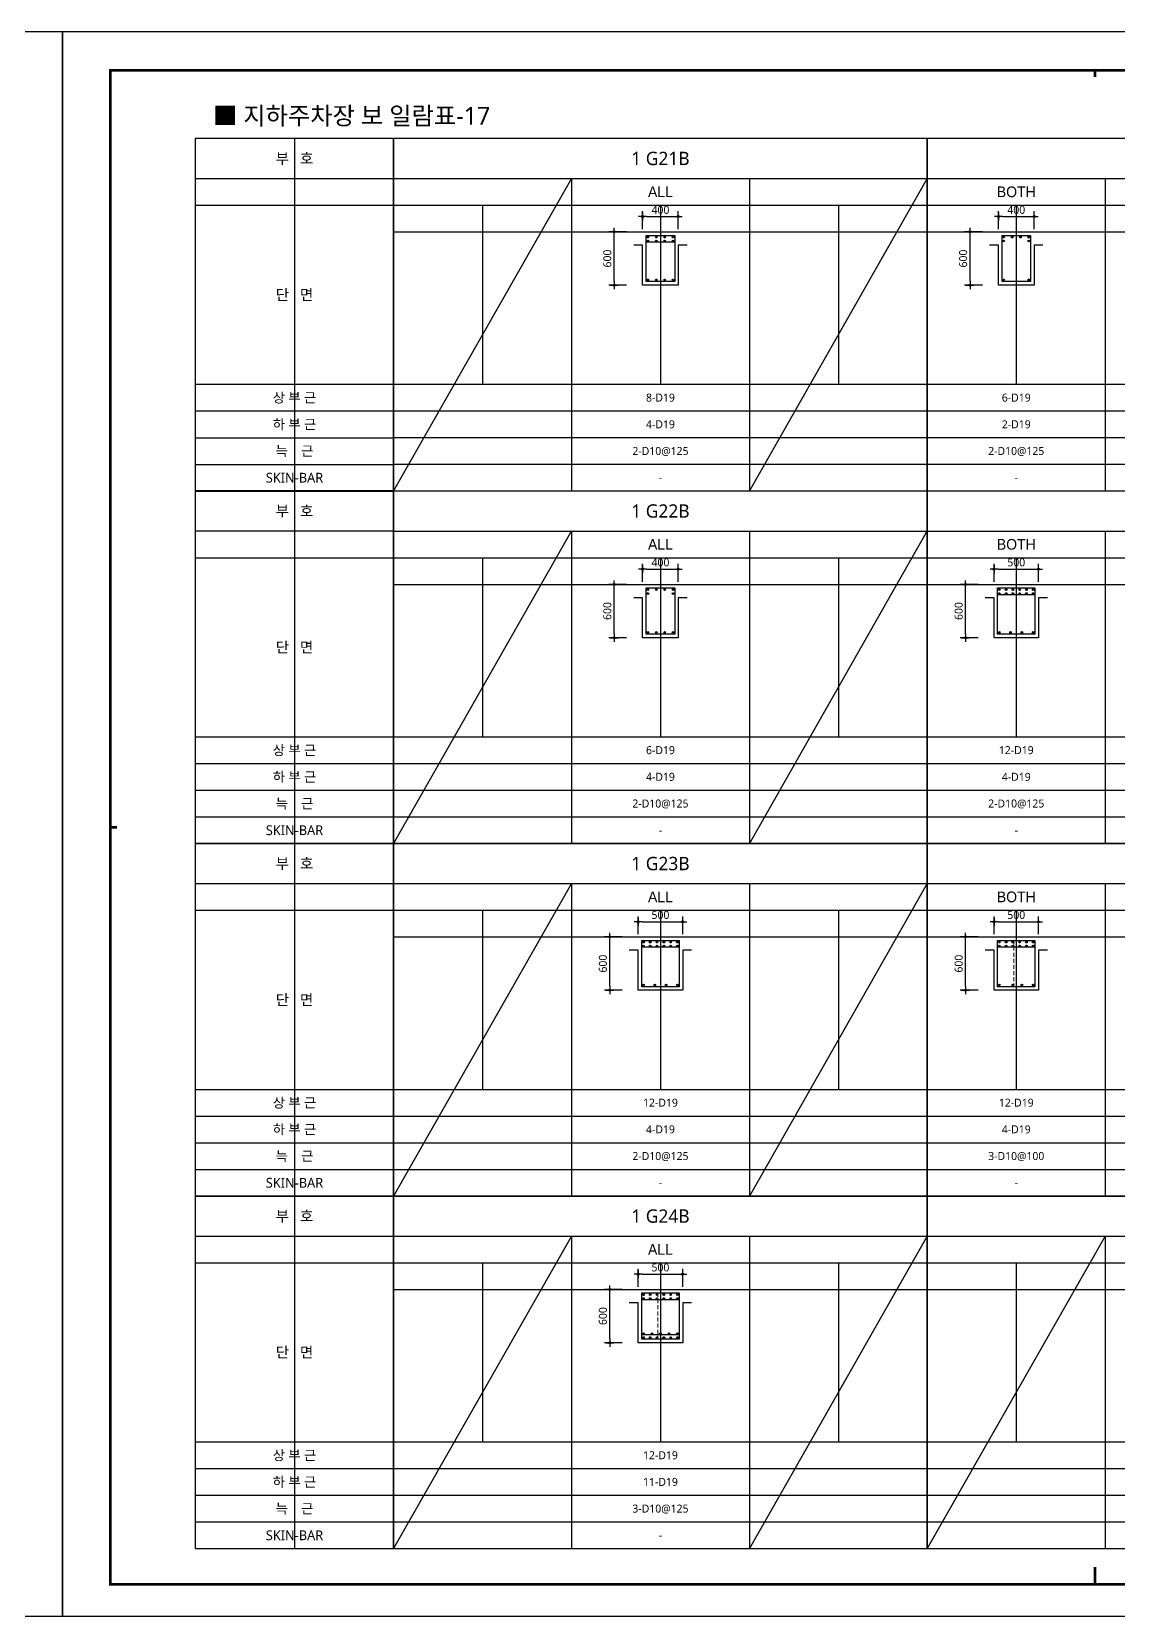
# Model space of a CAD drawing. Header units: millimetres. Extents: x 0 to 252030, y -124740 to 196020.
# Drawn here: x 176085 to 188300, y 106920 to 124740 of the extents above; entities that cross this region are included whole.
import ezdxf
from ezdxf.enums import TextEntityAlignment as Align

# ---------------------------------------------------------------- set-up
doc = ezdxf.new("R2010")
doc.units = ezdxf.units.MM
doc.header["$LTSCALE"] = 30
doc.linetypes.add('HID', pattern=[2.3, 1.5, -0.8])
doc.layers.get('DEFPOINTS').update_dxf_attribs({"color": 142})
for name, color, linetype in [('0-SEC1', 3, 'Continuous'), ('CON', 2, 'Continuous'), ('DIM', 7, 'Continuous'), ('ETC', 7, 'Continuous'), ('S-철근', 3, 'Continuous'), ('SHEET', 7, 'Continuous'), ('TEXT', 6, 'Continuous'), ('TXT', 3, 'Continuous'), ('XR-FORM_(도룡동)$0$Sheet', 7, 'Continuous')]:
    doc.layers.add(name, color=color, linetype=linetype)
doc.layers.add('TieBar', color=7, linetype='HID', lineweight=0)
doc.styles.get("Standard").update_dxf_attribs({"font": 'malgun.ttf'})
doc.styles.add('돋움', font='Dotum.ttf')
doc.styles.add('맑은 고딕', font='malgun.ttf')
doc.dimstyles.new('30NDIM', dxfattribs={"dimscale": 50, "dimtxt": 3, "dimasz": 1.5, "dimexe": 2, "dimexo": 6, "dimgap": 1, "dimtad": 1, "dimdec": 0, "dimrnd": 0.25, "dimzin": 0, "dimdsep": 46, "dimtxsty": 'Standard', "dimblk": 'Z_DOT', "dimcen": 5, "dimclrd": 256, "dimclre": 256, "dimclrt": 3, "dimadec": 0, "dimazin": 0, "dimtm": 1e-09, "dimtfac": 1, "dimtdec": 0, "dimtix": 1, "dimtmove": 2, "dimatfit": 1, "dimldrblk": 'Z_DOT', "dimfxl": 1, "dimtolj": 1, "dimtzin": 0, "dimarcsym": 0})

# ---------------------------------------------------------------- blocks, each defined once
blk = doc.blocks.new('XR-FORM_(도룡동)$0$S')
at = {"layer": 'XR-FORM_(도룡동)$0$Sheet', "const_width": 100}
blk.add_lwpolyline([(1850, 57950), (82250, 57950), (82250, 1200), (1850, 1200)], close=True, dxfattribs=at)
at = {"layer": 'XR-FORM_(도룡동)$0$Sheet', "linetype": 'Continuous', "const_width": 100}
for points in [[(38745, 57950), (38745, 57700)], [(2100, 29575), (1850, 29575)], [(38745, 1846), (38745, 1200)]]:
    blk.add_lwpolyline(points, dxfattribs=at)
blk = doc.blocks.new('XR-FORM_(도룡동)', base_point=(101.33, -56114.51))
at = {"layer": 'DEFPOINTS'}
blk.add_lwpolyline([(0, 0), (420, 0), (420, 297), (0, 297)], close=True, dxfattribs=at)
at = {"xscale": 0.005, "yscale": 0.005, "zscale": 0.005}
blk.add_blockref('XR-FORM_(도룡동)$0$S', (-0.25, 0), dxfattribs=at)
blk = doc.blocks.new('4등분')
at = {"layer": 'DEFPOINTS'}
for p, q in [((1000, 3214), (1000, 1200)), ((3000, 3214), (3000, 1200)), ((5000, 3214), (5000, 1200)), ((0, 2914), (6000, 2914))]:
    blk.add_line(p, q, dxfattribs=at)
at = {"layer": 'SHEET'}
blk.add_line((0, 3514), (6000, 3514), dxfattribs=at)
at = {"layer": 'SHEET', "color": 6}
for p, q in [((2000, 3514), (2000, 0)), ((4000, 3514), (4000, 0)), ((0, 3214), (6000, 3214)), ((0, 1200), (6000, 1200)), ((0, 900), (6000, 900)), ((0, 600), (6000, 600)), ((0, 300), (6000, 300))]:
    blk.add_line(p, q, dxfattribs=at)
at = {"layer": 'SHEET'}
blk.add_lwpolyline([(6000, 3964), (0, 3964), (0, 0), (6000, 0)], close=True, dxfattribs=at)
blk = doc.blocks.new('*U160')
at = {"layer": 'DEFPOINTS'}
for p, q in [((-1114, 5286), (-1114, 1321)), ((-2229, 4536), (0, 4536))]:
    blk.add_line(p, q, dxfattribs=at)
at = {"layer": 'SHEET'}
blk.add_line((-2229, 4836), (0, 4836), dxfattribs=at)
at = {"layer": 'SHEET', "color": 6}
for p, q in [((-2229, 2521), (0, 2521)), ((-2229, 2221), (0, 2221)), ((-2229, 1921), (0, 1921)), ((-2229, 1621), (0, 1621))]:
    blk.add_line(p, q, dxfattribs=at)
at = {"layer": 'SHEET'}
blk.add_lwpolyline([(0, 5286), (-2229, 5286), (-2229, 1321), (0, 1321)], close=True, dxfattribs=at)
at = {"layer": 'TXT', "style": '맑은 고딕'}
for s, height, p in [('부   호', 120, (-1114, 5061)), ('단   면', 120, (-1114, 3529)), ('상 부 근', 110, (-1114, 2371)), ('하 부 근', 110, (-1114, 2071)), ('늑    근', 110, (-1114, 1771)), ('SKIN-BAR', 110, (-1114, 1471))]:
    blk.add_text(s, height=height, dxfattribs=at).set_placement(p, align=Align.MIDDLE_CENTER)
blk = doc.blocks.new('Z_DOT')
at = {"layer": 'DIM', "color": 0}
for p, q in [((-1, 0), (1, 0)), ((0, -1), (0, 1))]:
    blk.add_line(p, q, dxfattribs=at)
for radius in [0.25, 0.125]:
    blk.add_circle((0, 0), radius, dxfattribs=at)
blk = doc.blocks.new('*D669')
at = {"layer": 'DEFPOINTS', "color": 0, "transparency": 16777216}
for p in [(183353, 122660), (182953, 122339), (183353, 122339)]:
    blk.add_point(p, dxfattribs=at)
at = {"layer": 'DIM', "lineweight": -2, "transparency": 16777216}
for p, q in [((182953, 122519), (182953, 122720)), ((182998, 122660), (183308, 122660)), ((183353, 122519), (183353, 122720))]:
    blk.add_line(p, q, dxfattribs=at)
at = {"layer": 'DIM', "lineweight": -2, "transparency": 16777216, "xscale": 45, "yscale": 45, "zscale": 45, "rotation": 180}
blk.add_blockref('Z_DOT', (182953, 122660), dxfattribs=at)
at = {"layer": 'DIM', "lineweight": -2, "transparency": 16777216, "xscale": 45, "yscale": 45, "zscale": 45}
blk.add_blockref('Z_DOT', (183353, 122660), dxfattribs=at)
at = {"layer": 'DIM', "color": 3, "transparency": 16777216, "insert": (183153, 122736), "char_height": 90, "attachment_point": 5}
blk.add_mtext('\\A1;400', dxfattribs=at)
blk = doc.blocks.new('*D670')
at = {"layer": 'DEFPOINTS', "color": 0, "transparency": 16777216}
for p in [(182633, 122489), (182953, 122489), (182953, 121889)]:
    blk.add_point(p, dxfattribs=at)
at = {"layer": 'DIM', "lineweight": -2, "transparency": 16777216}
for p, q in [((182773, 122489), (182573, 122489)), ((182633, 121934), (182633, 122444)), ((182773, 121889), (182573, 121889))]:
    blk.add_line(p, q, dxfattribs=at)
at = {"layer": 'DIM', "lineweight": -2, "transparency": 16777216, "xscale": 45, "yscale": 45, "zscale": 45}
for p, rotation in [((182633, 122489), 90), ((182633, 121889), 270)]:
    blk.add_blockref('Z_DOT', p, dxfattribs=dict(at, rotation=rotation))
at = {"layer": 'DIM', "color": 3, "transparency": 16777216, "insert": (182556, 122189), "char_height": 90, "attachment_point": 5, "rotation": 90}
blk.add_mtext('\\A1;600', dxfattribs=at)
blk = doc.blocks.new('*D671')
at = {"layer": 'DEFPOINTS', "color": 0, "transparency": 16777216}
for p in [(187353, 122660), (186953, 122339), (187353, 122339)]:
    blk.add_point(p, dxfattribs=at)
at = {"layer": 'DIM', "lineweight": -2, "transparency": 16777216}
for p, q in [((186953, 122519), (186953, 122720)), ((186998, 122660), (187308, 122660)), ((187353, 122519), (187353, 122720))]:
    blk.add_line(p, q, dxfattribs=at)
at = {"layer": 'DIM', "lineweight": -2, "transparency": 16777216, "xscale": 45, "yscale": 45, "zscale": 45, "rotation": 180}
blk.add_blockref('Z_DOT', (186953, 122660), dxfattribs=at)
at = {"layer": 'DIM', "lineweight": -2, "transparency": 16777216, "xscale": 45, "yscale": 45, "zscale": 45}
blk.add_blockref('Z_DOT', (187353, 122660), dxfattribs=at)
at = {"layer": 'DIM', "color": 3, "transparency": 16777216, "insert": (187153, 122736), "char_height": 90, "attachment_point": 5}
blk.add_mtext('\\A1;400', dxfattribs=at)
blk = doc.blocks.new('*D672')
at = {"layer": 'DEFPOINTS', "color": 0, "transparency": 16777216}
for p in [(186633, 122489), (186953, 122489), (186953, 121889)]:
    blk.add_point(p, dxfattribs=at)
at = {"layer": 'DIM', "lineweight": -2, "transparency": 16777216}
for p, q in [((186773, 122489), (186573, 122489)), ((186633, 121934), (186633, 122444)), ((186773, 121889), (186573, 121889))]:
    blk.add_line(p, q, dxfattribs=at)
at = {"layer": 'DIM', "lineweight": -2, "transparency": 16777216, "xscale": 45, "yscale": 45, "zscale": 45}
for p, rotation in [((186633, 122489), 90), ((186633, 121889), 270)]:
    blk.add_blockref('Z_DOT', p, dxfattribs=dict(at, rotation=rotation))
at = {"layer": 'DIM', "color": 3, "transparency": 16777216, "insert": (186556, 122189), "char_height": 90, "attachment_point": 5, "rotation": 90}
blk.add_mtext('\\A1;600', dxfattribs=at)
blk = doc.blocks.new('*D675')
at = {"layer": 'DEFPOINTS', "color": 0, "transparency": 16777216}
for p in [(183353, 118695), (182953, 118375), (183353, 118375)]:
    blk.add_point(p, dxfattribs=at)
at = {"layer": 'DIM', "lineweight": -2, "transparency": 16777216}
for p, q in [((182953, 118555), (182953, 118755)), ((182998, 118695), (183308, 118695)), ((183353, 118555), (183353, 118755))]:
    blk.add_line(p, q, dxfattribs=at)
at = {"layer": 'DIM', "lineweight": -2, "transparency": 16777216, "xscale": 45, "yscale": 45, "zscale": 45, "rotation": 180}
blk.add_blockref('Z_DOT', (182953, 118695), dxfattribs=at)
at = {"layer": 'DIM', "lineweight": -2, "transparency": 16777216, "xscale": 45, "yscale": 45, "zscale": 45}
blk.add_blockref('Z_DOT', (183353, 118695), dxfattribs=at)
at = {"layer": 'DIM', "color": 3, "transparency": 16777216, "insert": (183153, 118772), "char_height": 90, "attachment_point": 5}
blk.add_mtext('\\A1;400', dxfattribs=at)
blk = doc.blocks.new('*D676')
at = {"layer": 'DEFPOINTS', "color": 0, "transparency": 16777216}
for p in [(182633, 118525), (182953, 118525), (182953, 117925)]:
    blk.add_point(p, dxfattribs=at)
at = {"layer": 'DIM', "lineweight": -2, "transparency": 16777216}
for p, q in [((182773, 118525), (182573, 118525)), ((182633, 117970), (182633, 118480)), ((182773, 117925), (182573, 117925))]:
    blk.add_line(p, q, dxfattribs=at)
at = {"layer": 'DIM', "lineweight": -2, "transparency": 16777216, "xscale": 45, "yscale": 45, "zscale": 45}
for p, rotation in [((182633, 118525), 90), ((182633, 117925), 270)]:
    blk.add_blockref('Z_DOT', p, dxfattribs=dict(at, rotation=rotation))
at = {"layer": 'DIM', "color": 3, "transparency": 16777216, "insert": (182556, 118225), "char_height": 90, "attachment_point": 5, "rotation": 90}
blk.add_mtext('\\A1;600', dxfattribs=at)
blk = doc.blocks.new('*D677')
at = {"layer": 'DEFPOINTS', "color": 0, "transparency": 16777216}
for p in [(187403, 118695), (186903, 118375), (187403, 118375)]:
    blk.add_point(p, dxfattribs=at)
at = {"layer": 'DIM', "lineweight": -2, "transparency": 16777216}
for p, q in [((186903, 118555), (186903, 118755)), ((186948, 118695), (187358, 118695)), ((187403, 118555), (187403, 118755))]:
    blk.add_line(p, q, dxfattribs=at)
at = {"layer": 'DIM', "lineweight": -2, "transparency": 16777216, "xscale": 45, "yscale": 45, "zscale": 45, "rotation": 180}
blk.add_blockref('Z_DOT', (186903, 118695), dxfattribs=at)
at = {"layer": 'DIM', "lineweight": -2, "transparency": 16777216, "xscale": 45, "yscale": 45, "zscale": 45}
blk.add_blockref('Z_DOT', (187403, 118695), dxfattribs=at)
at = {"layer": 'DIM', "color": 3, "transparency": 16777216, "insert": (187153, 118772), "char_height": 90, "attachment_point": 5}
blk.add_mtext('\\A1;500', dxfattribs=at)
blk = doc.blocks.new('*D678')
at = {"layer": 'DEFPOINTS', "color": 0, "transparency": 16777216}
for p in [(186583, 118525), (186903, 118525), (186903, 117925)]:
    blk.add_point(p, dxfattribs=at)
at = {"layer": 'DIM', "lineweight": -2, "transparency": 16777216}
for p, q in [((186723, 118525), (186523, 118525)), ((186583, 117970), (186583, 118480)), ((186723, 117925), (186523, 117925))]:
    blk.add_line(p, q, dxfattribs=at)
at = {"layer": 'DIM', "lineweight": -2, "transparency": 16777216, "xscale": 45, "yscale": 45, "zscale": 45}
for p, rotation in [((186583, 118525), 90), ((186583, 117925), 270)]:
    blk.add_blockref('Z_DOT', p, dxfattribs=dict(at, rotation=rotation))
at = {"layer": 'DIM', "color": 3, "transparency": 16777216, "insert": (186506, 118225), "char_height": 90, "attachment_point": 5, "rotation": 90}
blk.add_mtext('\\A1;600', dxfattribs=at)
blk = doc.blocks.new('*D717')
at = {"layer": 'DEFPOINTS', "color": 0, "transparency": 16777216}
for p in [(183403, 114731), (182903, 114410), (183403, 114410)]:
    blk.add_point(p, dxfattribs=at)
at = {"layer": 'DIM', "lineweight": -2, "transparency": 16777216}
for p, q in [((182903, 114590), (182903, 114791)), ((183403, 114590), (183403, 114791)), ((182948, 114731), (183358, 114731))]:
    blk.add_line(p, q, dxfattribs=at)
at = {"layer": 'DIM', "lineweight": -2, "transparency": 16777216, "xscale": 45, "yscale": 45, "zscale": 45, "rotation": 180}
blk.add_blockref('Z_DOT', (182903, 114731), dxfattribs=at)
at = {"layer": 'DIM', "lineweight": -2, "transparency": 16777216, "xscale": 45, "yscale": 45, "zscale": 45}
blk.add_blockref('Z_DOT', (183403, 114731), dxfattribs=at)
at = {"layer": 'DIM', "color": 3, "transparency": 16777216, "insert": (183153, 114807), "char_height": 90, "attachment_point": 5}
blk.add_mtext('\\A1;500', dxfattribs=at)
blk = doc.blocks.new('*D718')
at = {"layer": 'DEFPOINTS', "color": 0, "transparency": 16777216}
for p in [(182583, 114560), (182903, 114560), (182903, 113960)]:
    blk.add_point(p, dxfattribs=at)
at = {"layer": 'DIM', "lineweight": -2, "transparency": 16777216}
for p, q in [((182723, 114560), (182523, 114560)), ((182583, 114005), (182583, 114515)), ((182723, 113960), (182523, 113960))]:
    blk.add_line(p, q, dxfattribs=at)
at = {"layer": 'DIM', "lineweight": -2, "transparency": 16777216, "xscale": 45, "yscale": 45, "zscale": 45}
for p, rotation in [((182583, 114560), 90), ((182583, 113960), 270)]:
    blk.add_blockref('Z_DOT', p, dxfattribs=dict(at, rotation=rotation))
at = {"layer": 'DIM', "color": 3, "transparency": 16777216, "insert": (182506, 114260), "char_height": 90, "attachment_point": 5, "rotation": 90}
blk.add_mtext('\\A1;600', dxfattribs=at)
blk = doc.blocks.new('*D719')
at = {"layer": 'DEFPOINTS', "color": 0, "transparency": 16777216}
for p in [(187403, 114731), (186903, 114410), (187403, 114410)]:
    blk.add_point(p, dxfattribs=at)
at = {"layer": 'DIM', "lineweight": -2, "transparency": 16777216}
for p, q in [((186903, 114590), (186903, 114791)), ((187403, 114590), (187403, 114791)), ((186948, 114731), (187358, 114731))]:
    blk.add_line(p, q, dxfattribs=at)
at = {"layer": 'DIM', "lineweight": -2, "transparency": 16777216, "xscale": 45, "yscale": 45, "zscale": 45, "rotation": 180}
blk.add_blockref('Z_DOT', (186903, 114731), dxfattribs=at)
at = {"layer": 'DIM', "lineweight": -2, "transparency": 16777216, "xscale": 45, "yscale": 45, "zscale": 45}
blk.add_blockref('Z_DOT', (187403, 114731), dxfattribs=at)
at = {"layer": 'DIM', "color": 3, "transparency": 16777216, "insert": (187153, 114807), "char_height": 90, "attachment_point": 5}
blk.add_mtext('\\A1;500', dxfattribs=at)
blk = doc.blocks.new('*D720')
at = {"layer": 'DEFPOINTS', "color": 0, "transparency": 16777216}
for p in [(186583, 114560), (186903, 114560), (186903, 113960)]:
    blk.add_point(p, dxfattribs=at)
at = {"layer": 'DIM', "lineweight": -2, "transparency": 16777216}
for p, q in [((186723, 114560), (186523, 114560)), ((186583, 114005), (186583, 114515)), ((186723, 113960), (186523, 113960))]:
    blk.add_line(p, q, dxfattribs=at)
at = {"layer": 'DIM', "lineweight": -2, "transparency": 16777216, "xscale": 45, "yscale": 45, "zscale": 45}
for p, rotation in [((186583, 114560), 90), ((186583, 113960), 270)]:
    blk.add_blockref('Z_DOT', p, dxfattribs=dict(at, rotation=rotation))
at = {"layer": 'DIM', "color": 3, "transparency": 16777216, "insert": (186506, 114260), "char_height": 90, "attachment_point": 5, "rotation": 90}
blk.add_mtext('\\A1;600', dxfattribs=at)
blk = doc.blocks.new('*D729')
at = {"layer": 'DEFPOINTS', "color": 0, "transparency": 16777216}
for p in [(183403, 110766), (182903, 110446), (183403, 110446)]:
    blk.add_point(p, dxfattribs=at)
at = {"layer": 'DIM', "lineweight": -2, "transparency": 16777216}
for p, q in [((182903, 110626), (182903, 110826)), ((182948, 110766), (183358, 110766)), ((183403, 110626), (183403, 110826))]:
    blk.add_line(p, q, dxfattribs=at)
at = {"layer": 'DIM', "lineweight": -2, "transparency": 16777216, "xscale": 45, "yscale": 45, "zscale": 45, "rotation": 180}
blk.add_blockref('Z_DOT', (182903, 110766), dxfattribs=at)
at = {"layer": 'DIM', "lineweight": -2, "transparency": 16777216, "xscale": 45, "yscale": 45, "zscale": 45}
blk.add_blockref('Z_DOT', (183403, 110766), dxfattribs=at)
at = {"layer": 'DIM', "color": 3, "transparency": 16777216, "insert": (183153, 110843), "char_height": 90, "attachment_point": 5}
blk.add_mtext('\\A1;500', dxfattribs=at)
blk = doc.blocks.new('*D730')
at = {"layer": 'DEFPOINTS', "color": 0, "transparency": 16777216}
for p in [(182583, 110596), (182903, 110596), (182903, 109996)]:
    blk.add_point(p, dxfattribs=at)
at = {"layer": 'DIM', "lineweight": -2, "transparency": 16777216}
for p, q in [((182723, 110596), (182523, 110596)), ((182583, 110041), (182583, 110551)), ((182723, 109996), (182523, 109996))]:
    blk.add_line(p, q, dxfattribs=at)
at = {"layer": 'DIM', "lineweight": -2, "transparency": 16777216, "xscale": 45, "yscale": 45, "zscale": 45}
for p, rotation in [((182583, 110596), 90), ((182583, 109996), 270)]:
    blk.add_blockref('Z_DOT', p, dxfattribs=dict(at, rotation=rotation))
at = {"layer": 'DIM', "color": 3, "transparency": 16777216, "insert": (182506, 110296), "char_height": 90, "attachment_point": 5, "rotation": 90}
blk.add_mtext('\\A1;600', dxfattribs=at)

msp = doc.modelspace()

# ---------------------------------------------------------------- hatches: boundary and pattern name
at = {"layer": 'S-철근'}
h = msp.add_hatch(color=256, dxfattribs=at)
edge = h.paths.add_edge_path()
edge.add_arc((183012.08013, 122430.41992), 9.55, 0, 180)
edge.add_arc((183012.08013, 122430.41992), 9.55, 180, 360)
h = msp.add_hatch(color=256, dxfattribs=at)
edge = h.paths.add_edge_path()
edge.add_arc((183106.0268, 122430.41992), 9.55, 0, 180)
edge.add_arc((183106.0268, 122430.41992), 9.55, 180, 360)
h = msp.add_hatch(color=256, dxfattribs=at)
edge = h.paths.add_edge_path()
edge.add_arc((183199.97347, 122430.41992), 9.55, 0, 180)
edge.add_arc((183199.97347, 122430.41992), 9.55, 180, 360)
h = msp.add_hatch(color=256, dxfattribs=at)
edge = h.paths.add_edge_path()
edge.add_arc((183293.92013, 122430.41992), 9.55, 0, 180)
edge.add_arc((183293.92013, 122430.41992), 9.55, 180, 360)
h = msp.add_hatch(color=256, dxfattribs=at)
edge = h.paths.add_edge_path()
edge.add_arc((187012.08013, 122430.41992), 9.55, 0, 180)
edge.add_arc((187012.08013, 122430.41992), 9.55, 180, 360)
h = msp.add_hatch(color=256, dxfattribs=at)
edge = h.paths.add_edge_path()
edge.add_arc((187106.0268, 122430.41992), 9.55, 0, 180)
edge.add_arc((187106.0268, 122430.41992), 9.55, 180, 360)
h = msp.add_hatch(color=256, dxfattribs=at)
edge = h.paths.add_edge_path()
edge.add_arc((187199.97347, 122430.41992), 9.55, 0, 180)
edge.add_arc((187199.97347, 122430.41992), 9.55, 180, 360)
h = msp.add_hatch(color=256, dxfattribs=at)
edge = h.paths.add_edge_path()
edge.add_arc((187293.92013, 122430.41992), 9.55, 0, 180)
edge.add_arc((187293.92013, 122430.41992), 9.55, 180, 360)
h = msp.add_hatch(color=256, dxfattribs=at)
edge = h.paths.add_edge_path()
edge.add_arc((183012.08013, 122386.31992), 9.55, 0, 180)
edge.add_arc((183012.08013, 122386.31992), 9.55, 180, 360)
h = msp.add_hatch(color=256, dxfattribs=at)
edge = h.paths.add_edge_path()
edge.add_arc((183106.0268, 122386.31992), 9.55, 0, 180)
edge.add_arc((183106.0268, 122386.31992), 9.55, 180, 360)
h = msp.add_hatch(color=256, dxfattribs=at)
edge = h.paths.add_edge_path()
edge.add_arc((183199.97347, 122386.31992), 9.55, 0, 180)
edge.add_arc((183199.97347, 122386.31992), 9.55, 180, 360)
h = msp.add_hatch(color=256, dxfattribs=at)
edge = h.paths.add_edge_path()
edge.add_arc((183293.92013, 122386.31992), 9.55, 0, 180)
edge.add_arc((183293.92013, 122386.31992), 9.55, 180, 360)
h = msp.add_hatch(color=256, dxfattribs=at)
edge = h.paths.add_edge_path()
edge.add_arc((187012.08013, 122386.31992), 9.55, 0, 180)
edge.add_arc((187012.08013, 122386.31992), 9.55, 180, 360)
h = msp.add_hatch(color=256, dxfattribs=at)
edge = h.paths.add_edge_path()
edge.add_arc((187293.92013, 122386.31992), 9.55, 0, 180)
edge.add_arc((187293.92013, 122386.31992), 9.55, 180, 360)
h = msp.add_hatch(color=256, dxfattribs=at)
edge = h.paths.add_edge_path()
edge.add_arc((183012.08013, 121948.57992), 9.55, 0, 180)
edge.add_arc((183012.08013, 121948.57992), 9.55, 180, 360)
h = msp.add_hatch(color=256, dxfattribs=at)
edge = h.paths.add_edge_path()
edge.add_arc((183106.0268, 121948.57992), 9.55, 0, 180)
edge.add_arc((183106.0268, 121948.57992), 9.55, 180, 360)
h = msp.add_hatch(color=256, dxfattribs=at)
edge = h.paths.add_edge_path()
edge.add_arc((183199.97347, 121948.57992), 9.55, 0, 180)
edge.add_arc((183199.97347, 121948.57992), 9.55, 180, 360)
h = msp.add_hatch(color=256, dxfattribs=at)
edge = h.paths.add_edge_path()
edge.add_arc((183293.92013, 121948.57992), 9.55, 0, 180)
edge.add_arc((183293.92013, 121948.57992), 9.55, 180, 360)
h = msp.add_hatch(color=256, dxfattribs=at)
edge = h.paths.add_edge_path()
edge.add_arc((187012.08013, 121948.57992), 9.55, 0, 180)
edge.add_arc((187012.08013, 121948.57992), 9.55, 180, 360)
h = msp.add_hatch(color=256, dxfattribs=at)
edge = h.paths.add_edge_path()
edge.add_arc((187293.92013, 121948.57992), 9.55, 0, 180)
edge.add_arc((187293.92013, 121948.57992), 9.55, 180, 360)
h = msp.add_hatch(color=256, dxfattribs=at)
edge = h.paths.add_edge_path()
edge.add_arc((183012.08013, 118465.91992), 9.55, 0, 180)
edge.add_arc((183012.08013, 118465.91992), 9.55, 180, 360)
h = msp.add_hatch(color=256, dxfattribs=at)
edge = h.paths.add_edge_path()
edge.add_arc((183012.08013, 118421.81992), 9.55, 0, 180)
edge.add_arc((183012.08013, 118421.81992), 9.55, 180, 360)
h = msp.add_hatch(color=256, dxfattribs=at)
edge = h.paths.add_edge_path()
edge.add_arc((183106.0268, 118465.91992), 9.55, 0, 180)
edge.add_arc((183106.0268, 118465.91992), 9.55, 180, 360)
h = msp.add_hatch(color=256, dxfattribs=at)
edge = h.paths.add_edge_path()
edge.add_arc((183199.97347, 118465.91992), 9.55, 0, 180)
edge.add_arc((183199.97347, 118465.91992), 9.55, 180, 360)
h = msp.add_hatch(color=256, dxfattribs=at)
edge = h.paths.add_edge_path()
edge.add_arc((183293.92013, 118465.91992), 9.55, 0, 180)
edge.add_arc((183293.92013, 118465.91992), 9.55, 180, 360)
h = msp.add_hatch(color=256, dxfattribs=at)
edge = h.paths.add_edge_path()
edge.add_arc((183293.92013, 118421.81992), 9.55, 0, 180)
edge.add_arc((183293.92013, 118421.81992), 9.55, 180, 360)
h = msp.add_hatch(color=256, dxfattribs=at)
edge = h.paths.add_edge_path()
edge.add_arc((186962.08013, 118465.91992), 9.55, 0, 180)
edge.add_arc((186962.08013, 118465.91992), 9.55, 180, 360)
h = msp.add_hatch(color=256, dxfattribs=at)
edge = h.paths.add_edge_path()
edge.add_arc((186962.08013, 118421.81992), 9.55, 0, 180)
edge.add_arc((186962.08013, 118421.81992), 9.55, 180, 360)
h = msp.add_hatch(color=256, dxfattribs=at)
edge = h.paths.add_edge_path()
edge.add_arc((187038.44813, 118465.91992), 9.55, 0, 180)
edge.add_arc((187038.44813, 118465.91992), 9.55, 180, 360)
h = msp.add_hatch(color=256, dxfattribs=at)
edge = h.paths.add_edge_path()
edge.add_arc((187038.44813, 118421.81992), 9.55, 0, 180)
edge.add_arc((187038.44813, 118421.81992), 9.55, 180, 360)
h = msp.add_hatch(color=256, dxfattribs=at)
edge = h.paths.add_edge_path()
edge.add_arc((187114.81613, 118465.91992), 9.55, 0, 180)
edge.add_arc((187114.81613, 118465.91992), 9.55, 180, 360)
h = msp.add_hatch(color=256, dxfattribs=at)
edge = h.paths.add_edge_path()
edge.add_arc((187114.81613, 118421.81992), 9.55, 0, 180)
edge.add_arc((187114.81613, 118421.81992), 9.55, 180, 360)
h = msp.add_hatch(color=256, dxfattribs=at)
edge = h.paths.add_edge_path()
edge.add_arc((187191.18413, 118465.91992), 9.55, 0, 180)
edge.add_arc((187191.18413, 118465.91992), 9.55, 180, 360)
h = msp.add_hatch(color=256, dxfattribs=at)
edge = h.paths.add_edge_path()
edge.add_arc((187191.18413, 118421.81992), 9.55, 0, 180)
edge.add_arc((187191.18413, 118421.81992), 9.55, 180, 360)
h = msp.add_hatch(color=256, dxfattribs=at)
edge = h.paths.add_edge_path()
edge.add_arc((187267.55213, 118465.91992), 9.55, 0, 180)
edge.add_arc((187267.55213, 118465.91992), 9.55, 180, 360)
h = msp.add_hatch(color=256, dxfattribs=at)
edge = h.paths.add_edge_path()
edge.add_arc((187267.55213, 118421.81992), 9.55, 0, 180)
edge.add_arc((187267.55213, 118421.81992), 9.55, 180, 360)
h = msp.add_hatch(color=256, dxfattribs=at)
edge = h.paths.add_edge_path()
edge.add_arc((187343.92013, 118465.91992), 9.55, 0, 180)
edge.add_arc((187343.92013, 118465.91992), 9.55, 180, 360)
h = msp.add_hatch(color=256, dxfattribs=at)
edge = h.paths.add_edge_path()
edge.add_arc((187343.92013, 118421.81992), 9.55, 0, 180)
edge.add_arc((187343.92013, 118421.81992), 9.55, 180, 360)
h = msp.add_hatch(color=256, dxfattribs=at)
edge = h.paths.add_edge_path()
edge.add_arc((183012.08013, 117984.07992), 9.55, 0, 180)
edge.add_arc((183012.08013, 117984.07992), 9.55, 180, 360)
h = msp.add_hatch(color=256, dxfattribs=at)
edge = h.paths.add_edge_path()
edge.add_arc((183106.0268, 117984.07992), 9.55, 0, 180)
edge.add_arc((183106.0268, 117984.07992), 9.55, 180, 360)
h = msp.add_hatch(color=256, dxfattribs=at)
edge = h.paths.add_edge_path()
edge.add_arc((183199.97347, 117984.07992), 9.55, 0, 180)
edge.add_arc((183199.97347, 117984.07992), 9.55, 180, 360)
h = msp.add_hatch(color=256, dxfattribs=at)
edge = h.paths.add_edge_path()
edge.add_arc((183293.92013, 117984.07992), 9.55, 0, 180)
edge.add_arc((183293.92013, 117984.07992), 9.55, 180, 360)
h = msp.add_hatch(color=256, dxfattribs=at)
edge = h.paths.add_edge_path()
edge.add_arc((186962.08013, 117984.07992), 9.55, 0, 180)
edge.add_arc((186962.08013, 117984.07992), 9.55, 180, 360)
h = msp.add_hatch(color=256, dxfattribs=at)
edge = h.paths.add_edge_path()
edge.add_arc((187089.36013, 117984.07992), 9.55, 0, 180)
edge.add_arc((187089.36013, 117984.07992), 9.55, 180, 360)
h = msp.add_hatch(color=256, dxfattribs=at)
edge = h.paths.add_edge_path()
edge.add_arc((187216.64013, 117984.07992), 9.55, 0, 180)
edge.add_arc((187216.64013, 117984.07992), 9.55, 180, 360)
h = msp.add_hatch(color=256, dxfattribs=at)
edge = h.paths.add_edge_path()
edge.add_arc((187343.92013, 117984.07992), 9.55, 0, 180)
edge.add_arc((187343.92013, 117984.07992), 9.55, 180, 360)
h = msp.add_hatch(color=256, dxfattribs=at)
edge = h.paths.add_edge_path()
edge.add_arc((182962.08013, 114501.41992), 9.55, 0, 180)
edge.add_arc((182962.08013, 114501.41992), 9.55, 180, 360)
h = msp.add_hatch(color=256, dxfattribs=at)
edge = h.paths.add_edge_path()
edge.add_arc((182962.08013, 114457.31992), 9.55, 0, 180)
edge.add_arc((182962.08013, 114457.31992), 9.55, 180, 360)
h = msp.add_hatch(color=256, dxfattribs=at)
edge = h.paths.add_edge_path()
edge.add_arc((183038.44813, 114501.41992), 9.55, 0, 180)
edge.add_arc((183038.44813, 114501.41992), 9.55, 180, 360)
h = msp.add_hatch(color=256, dxfattribs=at)
edge = h.paths.add_edge_path()
edge.add_arc((183038.44813, 114457.31992), 9.55, 0, 180)
edge.add_arc((183038.44813, 114457.31992), 9.55, 180, 360)
h = msp.add_hatch(color=256, dxfattribs=at)
edge = h.paths.add_edge_path()
edge.add_arc((183114.81613, 114501.41992), 9.55, 0, 180)
edge.add_arc((183114.81613, 114501.41992), 9.55, 180, 360)
h = msp.add_hatch(color=256, dxfattribs=at)
edge = h.paths.add_edge_path()
edge.add_arc((183114.81613, 114457.31992), 9.55, 0, 180)
edge.add_arc((183114.81613, 114457.31992), 9.55, 180, 360)
h = msp.add_hatch(color=256, dxfattribs=at)
edge = h.paths.add_edge_path()
edge.add_arc((183191.18413, 114501.41992), 9.55, 0, 180)
edge.add_arc((183191.18413, 114501.41992), 9.55, 180, 360)
h = msp.add_hatch(color=256, dxfattribs=at)
edge = h.paths.add_edge_path()
edge.add_arc((183191.18413, 114457.31992), 9.55, 0, 180)
edge.add_arc((183191.18413, 114457.31992), 9.55, 180, 360)
h = msp.add_hatch(color=256, dxfattribs=at)
edge = h.paths.add_edge_path()
edge.add_arc((183267.55213, 114501.41992), 9.55, 0, 180)
edge.add_arc((183267.55213, 114501.41992), 9.55, 180, 360)
h = msp.add_hatch(color=256, dxfattribs=at)
edge = h.paths.add_edge_path()
edge.add_arc((183267.55213, 114457.31992), 9.55, 0, 180)
edge.add_arc((183267.55213, 114457.31992), 9.55, 180, 360)
h = msp.add_hatch(color=256, dxfattribs=at)
edge = h.paths.add_edge_path()
edge.add_arc((183343.92013, 114501.41992), 9.55, 0, 180)
edge.add_arc((183343.92013, 114501.41992), 9.55, 180, 360)
h = msp.add_hatch(color=256, dxfattribs=at)
edge = h.paths.add_edge_path()
edge.add_arc((183343.92013, 114457.31992), 9.55, 0, 180)
edge.add_arc((183343.92013, 114457.31992), 9.55, 180, 360)
h = msp.add_hatch(color=256, dxfattribs=at)
edge = h.paths.add_edge_path()
edge.add_arc((186962.08013, 114501.41992), 9.55, 0, 180)
edge.add_arc((186962.08013, 114501.41992), 9.55, 180, 360)
h = msp.add_hatch(color=256, dxfattribs=at)
edge = h.paths.add_edge_path()
edge.add_arc((186962.08013, 114457.31992), 9.55, 0, 180)
edge.add_arc((186962.08013, 114457.31992), 9.55, 180, 360)
h = msp.add_hatch(color=256, dxfattribs=at)
edge = h.paths.add_edge_path()
edge.add_arc((187038.44813, 114501.41992), 9.55, 0, 180)
edge.add_arc((187038.44813, 114501.41992), 9.55, 180, 360)
h = msp.add_hatch(color=256, dxfattribs=at)
edge = h.paths.add_edge_path()
edge.add_arc((187038.44813, 114457.31992), 9.55, 0, 180)
edge.add_arc((187038.44813, 114457.31992), 9.55, 180, 360)
h = msp.add_hatch(color=256, dxfattribs=at)
edge = h.paths.add_edge_path()
edge.add_arc((187114.81613, 114501.41992), 9.55, 0, 180)
edge.add_arc((187114.81613, 114501.41992), 9.55, 180, 360)
h = msp.add_hatch(color=256, dxfattribs=at)
edge = h.paths.add_edge_path()
edge.add_arc((187114.81613, 114457.31992), 9.55, 0, 180)
edge.add_arc((187114.81613, 114457.31992), 9.55, 180, 360)
h = msp.add_hatch(color=256, dxfattribs=at)
edge = h.paths.add_edge_path()
edge.add_arc((187191.18413, 114501.41992), 9.55, 0, 180)
edge.add_arc((187191.18413, 114501.41992), 9.55, 180, 360)
h = msp.add_hatch(color=256, dxfattribs=at)
edge = h.paths.add_edge_path()
edge.add_arc((187191.18413, 114457.31992), 9.55, 0, 180)
edge.add_arc((187191.18413, 114457.31992), 9.55, 180, 360)
h = msp.add_hatch(color=256, dxfattribs=at)
edge = h.paths.add_edge_path()
edge.add_arc((187267.55213, 114501.41992), 9.55, 0, 180)
edge.add_arc((187267.55213, 114501.41992), 9.55, 180, 360)
h = msp.add_hatch(color=256, dxfattribs=at)
edge = h.paths.add_edge_path()
edge.add_arc((187267.55213, 114457.31992), 9.55, 0, 180)
edge.add_arc((187267.55213, 114457.31992), 9.55, 180, 360)
h = msp.add_hatch(color=256, dxfattribs=at)
edge = h.paths.add_edge_path()
edge.add_arc((187343.92013, 114501.41992), 9.55, 0, 180)
edge.add_arc((187343.92013, 114501.41992), 9.55, 180, 360)
h = msp.add_hatch(color=256, dxfattribs=at)
edge = h.paths.add_edge_path()
edge.add_arc((187343.92013, 114457.31992), 9.55, 0, 180)
edge.add_arc((187343.92013, 114457.31992), 9.55, 180, 360)
h = msp.add_hatch(color=256, dxfattribs=at)
edge = h.paths.add_edge_path()
edge.add_arc((182962.08013, 114019.57992), 9.55, 0, 180)
edge.add_arc((182962.08013, 114019.57992), 9.55, 180, 360)
h = msp.add_hatch(color=256, dxfattribs=at)
edge = h.paths.add_edge_path()
edge.add_arc((183089.36013, 114019.57992), 9.55, 0, 180)
edge.add_arc((183089.36013, 114019.57992), 9.55, 180, 360)
h = msp.add_hatch(color=256, dxfattribs=at)
edge = h.paths.add_edge_path()
edge.add_arc((183216.64013, 114019.57992), 9.55, 0, 180)
edge.add_arc((183216.64013, 114019.57992), 9.55, 180, 360)
h = msp.add_hatch(color=256, dxfattribs=at)
edge = h.paths.add_edge_path()
edge.add_arc((183343.92013, 114019.57992), 9.55, 0, 180)
edge.add_arc((183343.92013, 114019.57992), 9.55, 180, 360)
h = msp.add_hatch(color=256, dxfattribs=at)
edge = h.paths.add_edge_path()
edge.add_arc((186962.08013, 114019.57992), 9.55, 0, 180)
edge.add_arc((186962.08013, 114019.57992), 9.55, 180, 360)
h = msp.add_hatch(color=256, dxfattribs=at)
edge = h.paths.add_edge_path()
edge.add_arc((187114.81613, 114019.57992), 9.55, 180, 360, ccw=False)
edge.add_arc((187114.81613, 114019.57992), 9.55, 0, 180, ccw=False)
h = msp.add_hatch(color=256, dxfattribs=at)
edge = h.paths.add_edge_path()
edge.add_arc((187216.64013, 114019.57992), 9.55, 0, 180)
edge.add_arc((187216.64013, 114019.57992), 9.55, 180, 360)
h = msp.add_hatch(color=256, dxfattribs=at)
edge = h.paths.add_edge_path()
edge.add_arc((187343.92013, 114019.57992), 9.55, 0, 180)
edge.add_arc((187343.92013, 114019.57992), 9.55, 180, 360)
h = msp.add_hatch(color=256, dxfattribs=at)
edge = h.paths.add_edge_path()
edge.add_arc((182962.08013, 110536.91992), 9.55, 0, 180)
edge.add_arc((182962.08013, 110536.91992), 9.55, 180, 360)
h = msp.add_hatch(color=256, dxfattribs=at)
edge = h.paths.add_edge_path()
edge.add_arc((182962.08013, 110492.81992), 9.55, 0, 180)
edge.add_arc((182962.08013, 110492.81992), 9.55, 180, 360)
h = msp.add_hatch(color=256, dxfattribs=at)
edge = h.paths.add_edge_path()
edge.add_arc((183038.44813, 110536.91992), 9.55, 0, 180)
edge.add_arc((183038.44813, 110536.91992), 9.55, 180, 360)
h = msp.add_hatch(color=256, dxfattribs=at)
edge = h.paths.add_edge_path()
edge.add_arc((183038.44813, 110492.81992), 9.55, 0, 180)
edge.add_arc((183038.44813, 110492.81992), 9.55, 180, 360)
h = msp.add_hatch(color=256, dxfattribs=at)
edge = h.paths.add_edge_path()
edge.add_arc((183114.81613, 110536.91992), 9.55, 0, 180)
edge.add_arc((183114.81613, 110536.91992), 9.55, 180, 360)
h = msp.add_hatch(color=256, dxfattribs=at)
edge = h.paths.add_edge_path()
edge.add_arc((183114.81613, 110492.81992), 9.55, 0, 180)
edge.add_arc((183114.81613, 110492.81992), 9.55, 180, 360)
h = msp.add_hatch(color=256, dxfattribs=at)
edge = h.paths.add_edge_path()
edge.add_arc((183191.18413, 110536.91992), 9.55, 0, 180)
edge.add_arc((183191.18413, 110536.91992), 9.55, 180, 360)
h = msp.add_hatch(color=256, dxfattribs=at)
edge = h.paths.add_edge_path()
edge.add_arc((183191.18413, 110492.81992), 9.55, 0, 180)
edge.add_arc((183191.18413, 110492.81992), 9.55, 180, 360)
h = msp.add_hatch(color=256, dxfattribs=at)
edge = h.paths.add_edge_path()
edge.add_arc((183267.55213, 110536.91992), 9.55, 0, 180)
edge.add_arc((183267.55213, 110536.91992), 9.55, 180, 360)
h = msp.add_hatch(color=256, dxfattribs=at)
edge = h.paths.add_edge_path()
edge.add_arc((183267.55213, 110492.81992), 9.55, 0, 180)
edge.add_arc((183267.55213, 110492.81992), 9.55, 180, 360)
h = msp.add_hatch(color=256, dxfattribs=at)
edge = h.paths.add_edge_path()
edge.add_arc((183343.92013, 110536.91992), 9.55, 0, 180)
edge.add_arc((183343.92013, 110536.91992), 9.55, 180, 360)
h = msp.add_hatch(color=256, dxfattribs=at)
edge = h.paths.add_edge_path()
edge.add_arc((183343.92013, 110492.81992), 9.55, 0, 180)
edge.add_arc((183343.92013, 110492.81992), 9.55, 180, 360)
h = msp.add_hatch(color=256, dxfattribs=at)
edge = h.paths.add_edge_path()
edge.add_arc((182962.08013, 110099.17992), 9.55, 0, 180)
edge.add_arc((182962.08013, 110099.17992), 9.55, 180, 360)
h = msp.add_hatch(color=256, dxfattribs=at)
edge = h.paths.add_edge_path()
edge.add_arc((182962.08013, 110055.07992), 9.55, 0, 180)
edge.add_arc((182962.08013, 110055.07992), 9.55, 180, 360)
h = msp.add_hatch(color=256, dxfattribs=at)
edge = h.paths.add_edge_path()
edge.add_arc((183038.44813, 110055.07992), 9.55, 0, 180)
edge.add_arc((183038.44813, 110055.07992), 9.55, 180, 360)
h = msp.add_hatch(color=256, dxfattribs=at)
edge = h.paths.add_edge_path()
edge.add_arc((183057.54013, 110099.17992), 9.55, 0, 180)
edge.add_arc((183057.54013, 110099.17992), 9.55, 180, 360)
h = msp.add_hatch(color=256, dxfattribs=at)
edge = h.paths.add_edge_path()
edge.add_arc((183114.81613, 110055.07992), 9.55, 0, 180)
edge.add_arc((183114.81613, 110055.07992), 9.55, 180, 360)
h = msp.add_hatch(color=256, dxfattribs=at)
edge = h.paths.add_edge_path()
edge.add_arc((183153.00013, 110099.17992), 9.55, 0, 180)
edge.add_arc((183153.00013, 110099.17992), 9.55, 180, 360)
h = msp.add_hatch(color=256, dxfattribs=at)
edge = h.paths.add_edge_path()
edge.add_arc((183191.18413, 110055.07992), 9.55, 0, 180)
edge.add_arc((183191.18413, 110055.07992), 9.55, 180, 360)
h = msp.add_hatch(color=256, dxfattribs=at)
edge = h.paths.add_edge_path()
edge.add_arc((183248.46013, 110099.17992), 9.55, 0, 180)
edge.add_arc((183248.46013, 110099.17992), 9.55, 180, 360)
h = msp.add_hatch(color=256, dxfattribs=at)
edge = h.paths.add_edge_path()
edge.add_arc((183267.55213, 110055.07992), 9.55, 0, 180)
edge.add_arc((183267.55213, 110055.07992), 9.55, 180, 360)
h = msp.add_hatch(color=256, dxfattribs=at)
edge = h.paths.add_edge_path()
edge.add_arc((183343.92013, 110099.17992), 9.55, 0, 180)
edge.add_arc((183343.92013, 110099.17992), 9.55, 180, 360)
h = msp.add_hatch(color=256, dxfattribs=at)
edge = h.paths.add_edge_path()
edge.add_arc((183343.92013, 110055.07992), 9.55, 0, 180)
edge.add_arc((183343.92013, 110055.07992), 9.55, 180, 360)

# ---------------------------------------------------------------- linework, layer by layer
at = {"layer": 'CON', "color": 8}
for p, q in [((182853.00013, 122489.49992), (183453.00013, 122489.49992)), ((186853.00013, 122489.49992), (187453.00013, 122489.49992)), ((182853.00013, 118524.99992), (183453.00013, 118524.99992)), ((186803.00013, 118524.99992), (187503.00013, 118524.99992)), ((182803.00013, 114560.49992), (183503.00013, 114560.49992)), ((186803.00013, 114560.49992), (187503.00013, 114560.49992)), ((182803.00013, 110595.99992), (183503.00013, 110595.99992))]:
    msp.add_line(p, q, dxfattribs=at)
for points in [[(183453.00013, 122339.49992), (183353.00013, 122339.49992), (183353.00013, 121889.49992), (182953.00013, 121889.49992), (182953.00013, 122339.49992), (182853.00013, 122339.49992)], [(187453.00013, 122339.49992), (187353.00013, 122339.49992), (187353.00013, 121889.49992), (186953.00013, 121889.49992), (186953.00013, 122339.49992), (186853.00013, 122339.49992)], [(183453.00013, 118374.99992), (183353.00013, 118374.99992), (183353.00013, 117924.99992), (182953.00013, 117924.99992), (182953.00013, 118374.99992), (182853.00013, 118374.99992)], [(187503.00013, 118374.99992), (187403.00013, 118374.99992), (187403.00013, 117924.99992), (186903.00013, 117924.99992), (186903.00013, 118374.99992), (186803.00013, 118374.99992)], [(183503.00013, 114410.49992), (183403.00013, 114410.49992), (183403.00013, 113960.49992), (182903.00013, 113960.49992), (182903.00013, 114410.49992), (182803.00013, 114410.49992)], [(187503.00013, 114410.49992), (187403.00013, 114410.49992), (187403.00013, 113960.49992), (186903.00013, 113960.49992), (186903.00013, 114410.49992), (186803.00013, 114410.49992)], [(183503.00013, 110445.99992), (183403.00013, 110445.99992), (183403.00013, 109995.99992), (182903.00013, 109995.99992), (182903.00013, 110445.99992), (182803.00013, 110445.99992)]]:
    msp.add_lwpolyline(points, dxfattribs=at)
at = {"layer": 'ETC', "color": 8}
for p, q in [((182993.00013, 122376.76992), (183313.00013, 122376.76992)), ((186943.00013, 118412.26992), (187363.00013, 118412.26992)), ((182943.00013, 114447.76992), (183363.00013, 114447.76992)), ((186943.00013, 114447.76992), (187363.00013, 114447.76992)), ((182943.00013, 110483.26992), (183363.00013, 110483.26992)), ((182943.00013, 110089.62992), (183363.00013, 110089.62992))]:
    msp.add_line(p, q, dxfattribs=at)
at = {"layer": 'S-철근'}
for points in [[(182993.00013, 121929.49992), (182993.00013, 122449.49992), (183313.00013, 122449.49992), (183313.00013, 121929.49992), (182993.00013, 121929.49992)], [(186993.00013, 121929.49992), (186993.00013, 122449.49992), (187313.00013, 122449.49992), (187313.00013, 121929.49992), (186993.00013, 121929.49992)], [(182993.00013, 117964.99992), (182993.00013, 118484.99992), (183313.00013, 118484.99992), (183313.00013, 117964.99992), (182993.00013, 117964.99992)], [(186943.00013, 117964.99992), (186943.00013, 118484.99992), (187363.00013, 118484.99992), (187363.00013, 117964.99992), (186943.00013, 117964.99992)], [(182943.00013, 114000.49992), (182943.00013, 114520.49992), (183363.00013, 114520.49992), (183363.00013, 114000.49992), (182943.00013, 114000.49992)], [(186943.00013, 114000.49992), (186943.00013, 114520.49992), (187363.00013, 114520.49992), (187363.00013, 114000.49992), (186943.00013, 114000.49992)], [(182943.00013, 110035.99992), (182943.00013, 110555.99992), (183363.00013, 110555.99992), (183363.00013, 110035.99992), (182943.00013, 110035.99992)]]:
    msp.add_lwpolyline(points, dxfattribs=at)
for centre in [(183012.08013, 122430.41992), (183106.0268, 122430.41992), (183199.97347, 122430.41992), (183293.92013, 122430.41992), (187012.08013, 122430.41992), (187106.0268, 122430.41992), (187199.97347, 122430.41992), (187293.92013, 122430.41992), (183012.08013, 122386.31992), (183106.0268, 122386.31992), (183199.97347, 122386.31992), (183293.92013, 122386.31992), (187012.08013, 122386.31992), (187293.92013, 122386.31992), (183012.08013, 121948.57992), (183106.0268, 121948.57992), (183199.97347, 121948.57992), (183293.92013, 121948.57992), (187012.08013, 121948.57992), (187293.92013, 121948.57992), (183012.08013, 118465.91992), (183012.08013, 118421.81992), (183106.0268, 118465.91992), (183199.97347, 118465.91992), (183293.92013, 118465.91992), (183293.92013, 118421.81992), (186962.08013, 118465.91992), (186962.08013, 118421.81992), (187038.44813, 118465.91992), (187038.44813, 118421.81992), (187114.81613, 118465.91992), (187114.81613, 118421.81992), (187191.18413, 118465.91992), (187191.18413, 118421.81992), (187267.55213, 118465.91992), (187267.55213, 118421.81992), (187343.92013, 118465.91992), (187343.92013, 118421.81992), (183012.08013, 117984.07992), (183106.0268, 117984.07992), (183199.97347, 117984.07992), (183293.92013, 117984.07992), (186962.08013, 117984.07992), (187089.36013, 117984.07992), (187216.64013, 117984.07992), (187343.92013, 117984.07992), (182962.08013, 114501.41992), (182962.08013, 114457.31992), (183038.44813, 114501.41992), (183038.44813, 114457.31992), (183114.81613, 114501.41992), (183114.81613, 114457.31992), (183191.18413, 114501.41992), (183191.18413, 114457.31992), (183267.55213, 114501.41992), (183267.55213, 114457.31992), (183343.92013, 114501.41992), (183343.92013, 114457.31992), (186962.08013, 114501.41992), (186962.08013, 114457.31992), (187038.44813, 114501.41992), (187038.44813, 114457.31992), (187114.81613, 114501.41992), (187114.81613, 114457.31992), (187191.18413, 114501.41992), (187191.18413, 114457.31992), (187267.55213, 114501.41992), (187267.55213, 114457.31992), (187343.92013, 114501.41992), (187343.92013, 114457.31992), (182962.08013, 114019.57992), (183089.36013, 114019.57992), (183216.64013, 114019.57992), (183343.92013, 114019.57992), (186962.08013, 114019.57992), (187114.81613, 114019.57992), (187216.64013, 114019.57992), (187343.92013, 114019.57992), (182962.08013, 110536.91992), (182962.08013, 110492.81992), (183038.44813, 110536.91992), (183038.44813, 110492.81992), (183114.81613, 110536.91992), (183114.81613, 110492.81992), (183191.18413, 110536.91992), (183191.18413, 110492.81992), (183267.55213, 110536.91992), (183267.55213, 110492.81992), (183343.92013, 110536.91992), (183343.92013, 110492.81992), (182962.08013, 110099.17992), (182962.08013, 110055.07992), (183038.44813, 110055.07992), (183057.54013, 110099.17992), (183114.81613, 110055.07992), (183153.00013, 110099.17992), (183191.18413, 110055.07992), (183248.46013, 110099.17992), (183267.55213, 110055.07992), (183343.92013, 110099.17992), (183343.92013, 110055.07992)]:
    msp.add_circle(centre, 9.55, dxfattribs=at)
at = {"layer": 'SHEET'}
for p, q in [((182153.00013, 123089.49992), (180153.00013, 119574.99992)), ((186153.00013, 123089.49992), (184153.00013, 119574.99992)), ((182153.00013, 119124.99992), (180153.00013, 115610.49992)), ((186153.00013, 119124.99992), (184153.00013, 115610.49992)), ((182153.00013, 115160.49992), (180153.00013, 111645.99992)), ((186153.00013, 115160.49992), (184153.00013, 111645.99992)), ((182153.00013, 111195.99992), (180153.00013, 107681.49992)), ((186153.00013, 111195.99992), (184153.00013, 107681.49992)), ((188153.00013, 111195.99992), (186153.00013, 107681.49992))]:
    msp.add_line(p, q, dxfattribs=at)
at = {"layer": 'TieBar'}
for p, q in [((187124.36613, 114520.49992), (187124.36613, 114000.49992)), ((183124.36613, 110555.99992), (183124.36613, 110035.99992))]:
    msp.add_line(p, q, dxfattribs=at)

# ---------------------------------------------------------------- block references
for name, p in [('*U160', (180153.00013, 118253.49992)), ('4등분', (180153.00013, 119574.99992)), ('4등분', (186153.00013, 119574.99992)), ('*U160', (180153.00013, 114288.99992)), ('4등분', (180153.00013, 115610.49992)), ('4등분', (186153.00013, 115610.49992)), ('*U160', (180153.00013, 110324.49992)), ('4등분', (180153.00013, 111645.99992)), ('4등분', (186153.00013, 111645.99992)), ('*U160', (180153.00013, 106359.99992)), ('4등분', (180153.00013, 107681.49992)), ('4등분', (186153.00013, 107681.49992))]:
    msp.add_blockref(name, p)
at = {"layer": '0-SEC1', "xscale": 60, "yscale": 60, "zscale": 60}
for p in [(157310.02429, -3259950.57868), (182510.02429, -3259950.57868)]:
    msp.add_blockref('XR-FORM_(도룡동)', p, dxfattribs=at)

# ---------------------------------------------------------------- texts
at = {"layer": 'TEXT', "style": '맑은 고딕'}
msp.add_text('■ 지하주차장 보 일람표-17', height=200, dxfattribs=at).set_placement((178122.82534, 123794.96949), align=Align.MIDDLE_LEFT)
at = {"layer": 'TXT', "color": 2, "style": '맑은 고딕'}
for s, p in [('1 G21B', (183153.00013, 123314.49992)), ('1 G22B', (183153.00013, 119349.99992)), ('1 G23B', (183153.00013, 115385.49992)), ('1 G24B', (183153.00013, 111420.99992))]:
    msp.add_text(s, height=150, dxfattribs=at).set_placement(p, align=Align.MIDDLE_CENTER)
at = {"layer": 'TXT'}
for s, height, style, p in [('ALL', 120, '돋움', (183153.00013, 122939.49992)), ('BOTH', 120, '돋움', (187153.00013, 122939.49992)), ('8-D19', 90, '맑은 고딕', (183153.00013, 120624.99992)), ('6-D19', 90, '맑은 고딕', (187153.00013, 120624.99992)), ('4-D19', 90, '맑은 고딕', (183153.00013, 120324.99992)), ('2-D19', 90, '맑은 고딕', (187153.00013, 120324.99992)), ('2-D10@125', 90, '맑은 고딕', (183153.00013, 120024.99992)), ('2-D10@125', 90, '맑은 고딕', (187153.00013, 120024.99992)), ('-', 90, '맑은 고딕', (183153.00013, 119724.99992)), ('-', 90, '맑은 고딕', (187153.00013, 119724.99992)), ('ALL', 120, '돋움', (183153.00013, 118974.99992)), ('BOTH', 120, '돋움', (187153.00013, 118974.99992)), ('6-D19', 90, '맑은 고딕', (183153.00013, 116660.49992)), ('12-D19', 90, '맑은 고딕', (187153.00013, 116660.49992)), ('4-D19', 90, '맑은 고딕', (183153.00013, 116360.49992)), ('4-D19', 90, '맑은 고딕', (187153.00013, 116360.49992)), ('2-D10@125', 90, '맑은 고딕', (183153.00013, 116060.49992)), ('2-D10@125', 90, '맑은 고딕', (187153.00013, 116060.49992)), ('-', 90, '맑은 고딕', (183153.00013, 115760.49992)), ('-', 90, '맑은 고딕', (187153.00013, 115760.49992)), ('ALL', 120, '돋움', (183153.00013, 115010.49992)), ('BOTH', 120, '돋움', (187153.00013, 115010.49992)), ('12-D19', 90, '맑은 고딕', (183153.00013, 112695.99992)), ('12-D19', 90, '맑은 고딕', (187153.00013, 112695.99992)), ('4-D19', 90, '맑은 고딕', (183153.00013, 112395.99992)), ('4-D19', 90, '맑은 고딕', (187153.00013, 112395.99992)), ('2-D10@125', 90, '맑은 고딕', (183153.00013, 112095.99992)), ('3-D10@100', 90, '맑은 고딕', (187153.00013, 112095.99992)), ('-', 90, '맑은 고딕', (183153.00013, 111795.99992)), ('-', 90, '맑은 고딕', (187153.00013, 111795.99992)), ('ALL', 120, '돋움', (183153.00013, 111045.99992)), ('12-D19', 90, '맑은 고딕', (183153.00013, 108731.49992)), ('11-D19', 90, '맑은 고딕', (183153.00013, 108431.49992)), ('3-D10@125', 90, '맑은 고딕', (183153.00013, 108131.49992)), ('-', 90, '맑은 고딕', (183153.00013, 107831.49992))]:
    msp.add_text(s, height=height, dxfattribs=dict(at, style=style)).set_placement(p, align=Align.MIDDLE_CENTER)

# ---------------------------------------------------------------- dimensions: what is measured, and where the dimension line sits
at = {"layer": 'DIM'}
for base, p1, p2, picture, middle in [((183353.00013, 122659.65148), (182953.00013, 122339.49992), (183353.00013, 122339.49992), '*D669', (183153.00013, 122736.14945)), ((187353.00013, 122659.65148), (186953.00013, 122339.49992), (187353.00013, 122339.49992), '*D671', (187153.00013, 122736.14945)), ((183353.00013, 118695.15148), (182953.00013, 118374.99992), (183353.00013, 118374.99992), '*D675', (183153.00013, 118771.64945)), ((187403.00013, 118695.15148), (186903.00013, 118374.99992), (187403.00013, 118374.99992), '*D677', (187153.00013, 118771.64945)), ((183403.00013, 114730.65148), (182903.00013, 114410.49992), (183403.00013, 114410.49992), '*D717', (183153.00013, 114807.14945)), ((187403.00013, 114730.65148), (186903.00013, 114410.49992), (187403.00013, 114410.49992), '*D719', (187153.00013, 114807.14945)), ((183403.00013, 110766.15148), (182903.00013, 110445.99992), (183403.00013, 110445.99992), '*D729', (183153.00013, 110842.64945))]:
    dim = msp.add_linear_dim(base=base, p1=p1, p2=p2, dimstyle='30NDIM', override={"dimscale": 30, "dimtxsty": 'Standard'}, dxfattribs=at)
    dim.commit()
    dim.dimension.update_dxf_attribs({"geometry": picture, "text_midpoint": middle})
for base, p1, p2, picture, middle in [((182632.84857, 122489.49992), (182953.00013, 121889.49992), (182953.00013, 122489.49992), '*D670', (182556.3506, 122189.49992)), ((186632.84857, 122489.49992), (186953.00013, 121889.49992), (186953.00013, 122489.49992), '*D672', (186556.3506, 122189.49992)), ((182632.84857, 118524.99992), (182953.00013, 117924.99992), (182953.00013, 118524.99992), '*D676', (182556.3506, 118224.99992)), ((186582.84857, 118524.99992), (186903.00013, 117924.99992), (186903.00013, 118524.99992), '*D678', (186506.3506, 118224.99992)), ((182582.84857, 114560.49992), (182903.00013, 113960.49992), (182903.00013, 114560.49992), '*D718', (182506.3506, 114260.49992)), ((186582.84857, 114560.49992), (186903.00013, 113960.49992), (186903.00013, 114560.49992), '*D720', (186506.3506, 114260.49992)), ((182582.84857, 110595.99992), (182903.00013, 109995.99992), (182903.00013, 110595.99992), '*D730', (182506.3506, 110295.99992))]:
    dim = msp.add_linear_dim(base=base, p1=p1, p2=p2, angle=90, dimstyle='30NDIM', override={"dimscale": 30, "dimtxsty": 'Standard'}, dxfattribs=at)
    dim.commit()
    dim.dimension.update_dxf_attribs({"geometry": picture, "text_midpoint": middle})

doc.saveas('drawing.dxf')
